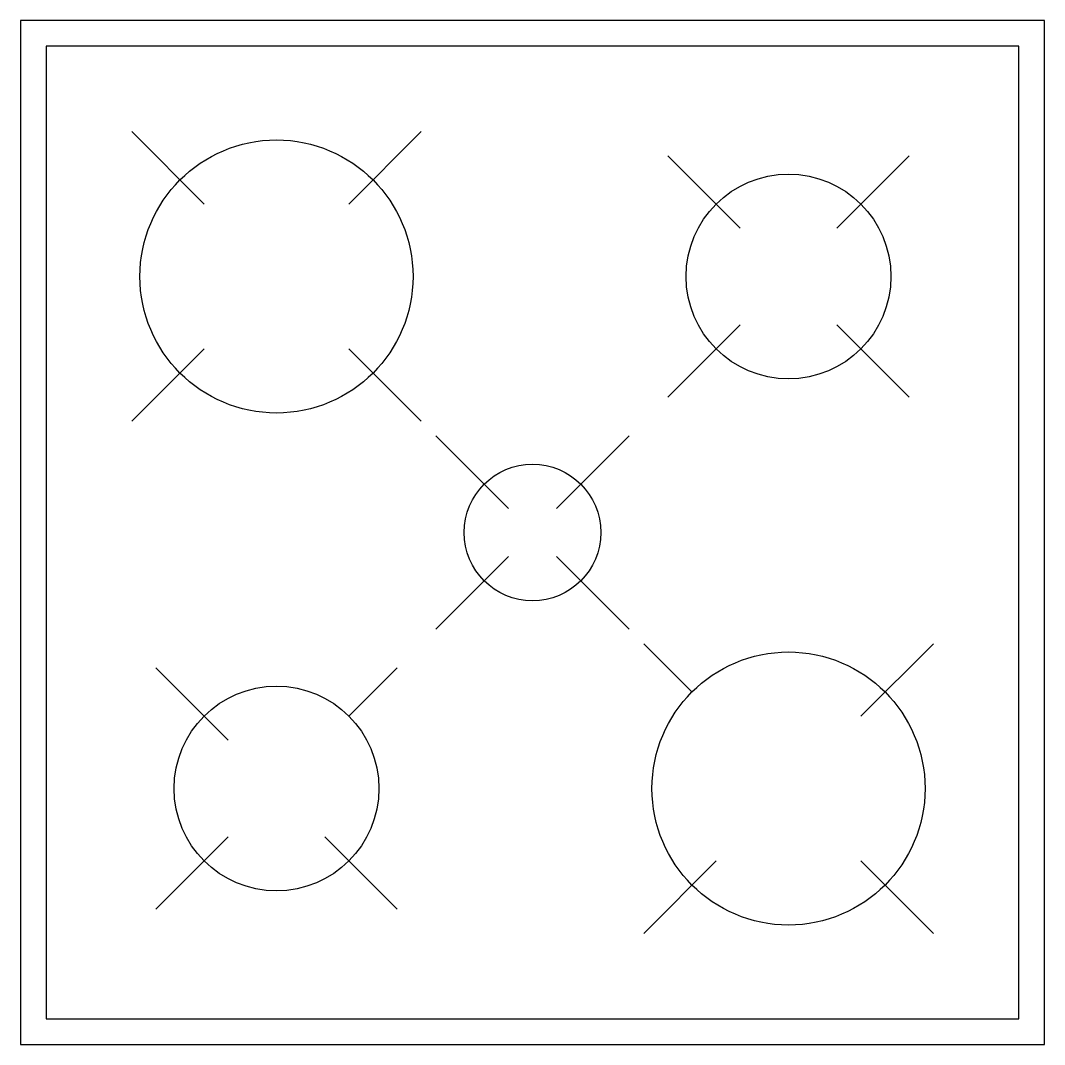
# Model space of a CAD drawing. Header units: millimetres. Extents: x 637.6 to 697.6, y 1014 to 1074.
import ezdxf

# ---------------------------------------------------------------- set-up
doc = ezdxf.new("R2010")
doc.units = ezdxf.units.MM

msp = doc.modelspace()

# ---------------------------------------------------------------- linework, layer by layer
for p, q in [((644.077, 1067.473), (648.32, 1063.23)), ((656.805, 1063.23), (661.048, 1067.473)), ((675.491, 1066.059), (679.734, 1061.816)), ((685.391, 1061.816), (689.633, 1066.059)), ((675.491, 1051.916), (679.734, 1056.159)), ((685.391, 1056.159), (689.633, 1051.916)), ((644.077, 1050.502), (648.32, 1054.745)), ((656.805, 1054.745), (661.048, 1050.502)), ((661.906, 1049.644), (666.148, 1045.402)), ((668.977, 1045.402), (673.219, 1049.644)), ((661.906, 1038.331), (666.148, 1042.573)), ((668.977, 1042.573), (673.219, 1038.331)), ((674.077, 1037.473), (676.906, 1034.644)), ((686.805, 1033.23), (691.048, 1037.473)), ((645.491, 1036.059), (649.734, 1031.816)), ((656.805, 1033.23), (659.633, 1036.059)), ((645.491, 1021.916), (649.734, 1026.159)), ((655.391, 1026.159), (659.633, 1021.916)), ((674.077, 1020.502), (678.32, 1024.745)), ((686.805, 1024.745), (691.048, 1020.502))]:
    msp.add_line(p, q)
for points in [[(637.562, 1013.987), (697.562, 1013.987), (697.562, 1073.987), (637.562, 1073.987)], [(639.062, 1015.487), (696.062, 1015.487), (696.062, 1072.487), (639.062, 1072.487)]]:
    msp.add_lwpolyline(points, close=True)
for centre, radius in [((652.562, 1058.987), 8), ((682.562, 1058.987), 6), ((667.562, 1043.987), 4), ((682.562, 1028.987), 8), ((652.562, 1028.987), 6)]:
    msp.add_circle(centre, radius)

doc.saveas('drawing.dxf')
